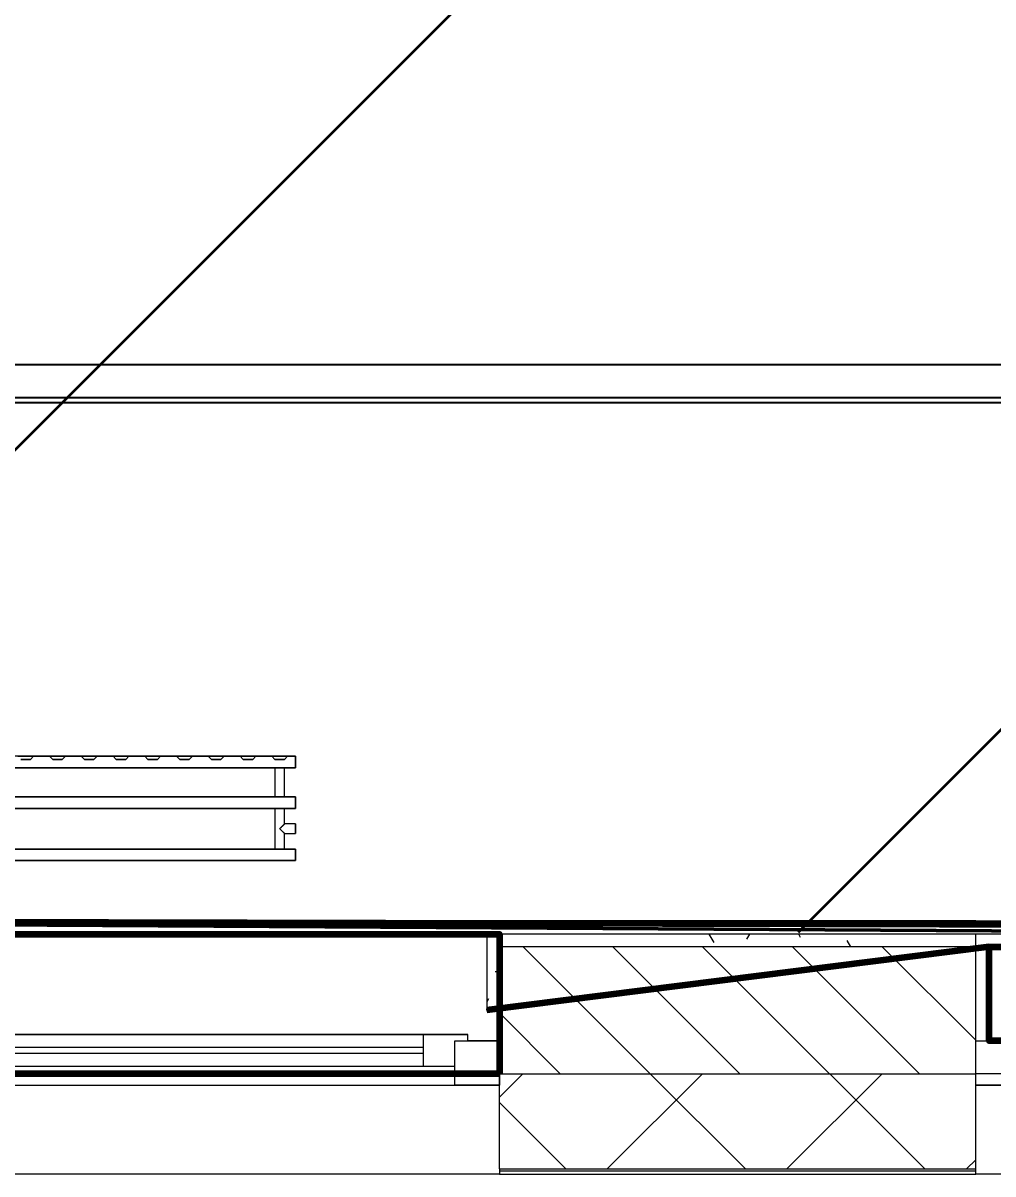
# Model space of a CAD drawing. Header units: millimetres. Extents: x -249154 to 415037, y -45458 to 354837.
# Drawn here: x 58574 to 60102, y -394 to 1419 of the extents above; entities that cross this region are included whole.
import ezdxf

# ---------------------------------------------------------------- set-up
doc = ezdxf.new("R2010")
doc.units = ezdxf.units.MM
for name, color, linetype, lineweight in [('2)1 штукатурка', 4, 'Continuous', 35), ('2)2 штукатурка', 5, 'Continuous', 50), ('3)1 шпаклевка', 4, 'Continuous', 35), ('3.4) Шп. баз 4 в 525 поз 4838м2', 160, 'Continuous', 140), ('3.4) Шп. фин 4 в 529 поз 11227м2', 6, 'Continuous', 140), ('4) демонтаж НЗ №2', 1, 'Continuous', 35), ('4.1) Дм уборка мусора НЗ 2', 20, 'Continuous', 35), ('5.5) Перег WD5', 3, 'Continuous', 60), ('666 покраска FK1', 211, 'Continuous', 60), ('839 штук откосы', 3, 'Continuous', 158), ('874 шпакл откосы', 5, 'Continuous', 158), ('A-FLOR', 7, 'Continuous', 9), ('A-GLAZ', 7, 'Continuous', 9), ('A-GLAZ-1', 7, 'Continuous', 5), ('A-WALL', 7, 'Continuous', 5), ('I-WALL', 7, 'Continuous', 5)]:
    doc.layers.add(name, color=color, linetype=linetype, lineweight=lineweight)
for name, color, linetype, lineweight, true_color in [('A-WALL-1', 9, 'Continuous', 5, 0x808080), ('A-WALL-FNSH-1', 9, 'Continuous', 5, 0x808080), ('M-EQPM-1', 7, 'Continuous', 9, 0xb2b2b2)]:
    doc.layers.add(name, color=color, linetype=linetype, lineweight=lineweight, true_color=true_color)
doc.styles.add('ISOCPEUR_1', font='isocpeur.ttf', dxfattribs={"height": 350})
doc.dimstyles.new('ISO-2_0_0_9К_Средний_округл2', dxfattribs={"dimscale": 304.8, "dimtxt": 199.196235, "dimasz": 0.492126, "dimexe": 0.393701, "dimexo": 0, "dimgap": 0, "dimtad": 1, "dimdec": 0, "dimrnd": 10, "dimzin": 0, "dimdsep": 46, "dimtxsty": 'ISOCPEUR_1', "dimblk1": 'OBLIQUE', "dimblk2": 'OBLIQUE', "dimsah": 1, "dimcen": 0.09, "dimdle": 0.393701, "dimazin": 0, "dimtfac": 1, "dimtdec": 4, "dimtix": 1, "dimtmove": 0, "dimatfit": 3, "dimfxl": 1, "dimtvp": 1, "dimtolj": 1, "dimtzin": 0, "dimarcsym": 2})
pattern_1 = [(0, (64.7, -136.06), (243.84, 60.96), [20.117, -162.763, 20.117, -162.763, -975.36]), (0, (64.7, -136.06), (243.84, 60.96), [-365.76, 20.117, -345.643, 20.117, -162.763, -426.72]), (0, (64.7, -136.06), (243.84, 60.96), [-914.4, 20.117, -101.803, 20.117, -284.683]), (120, (156.14, -105.58), (-174.71291, 180.691634), [20.117, -162.763, 20.117, -162.763, -975.36]), (120, (156.14, -105.58), (-174.71291, 180.691634), [-365.76, 20.117, -345.643, 20.117, -162.763, -426.72]), (120, (156.14, -105.58), (-174.71291, 180.691634), [-914.4, 20.117, -101.803, 20.117, -284.683]), (240, (186.62, 16.34), (-69.12709, -241.651634), [20.117, -162.763, 20.117, -162.763, -975.36]), (240, (186.62, 16.34), (-69.12709, -241.651634), [-365.76, 20.117, -345.643, 20.117, -162.763, -426.72]), (240, (186.62, 16.34), (-69.12709, -241.651634), [-914.4, 20.117, -101.803, 20.117, -284.683])]

# ---------------------------------------------------------------- blocks, each defined once
blk = doc.blocks.new('120_Окно_СКБ_2Ст - 120_Окно_СКБ_2Ст 2100х2500 _мал створка справа_-V26-Объем проектирования 1 этажа')
at = {"layer": 'A-GLAZ'}
for p, q in [((-1050, -127), (-1050, -57)), ((-1050, -57), (-980, -57)), ((-980, -57), (-980, -127)), ((150, -87), (-980, -87)), ((-980, -87), (-980, -127)), ((-930, -137), (-930, -87)), ((-980, -127), (-1050, -127)), ((-980, -127), (-1000, -127)), ((-1000, -127), (-1000, -137)), ((-1000, -137), (170, -137)), ((170, -137), (-1000, -137))]:
    blk.add_line(p, q, dxfattribs=at)
at = {"layer": 'A-GLAZ-1'}
for p, q in [((1050, -57), (-1050, -57)), ((-930, -107), (100, -107)), ((100, -117), (-930, -117)), ((-1050, -127), (-1000, -127))]:
    blk.add_line(p, q, dxfattribs=at)
blk = doc.blocks.new('120_Окно_СКБ_1Ст - 120_Окно_СКБ_1Ст 900х2500_h_-20664874-Объем проектирования 1 этажа')
at = {"layer": 'A-GLAZ'}
for p, q in [((-450, -127), (-450, -57)), ((-450, -57), (-380, -57)), ((-380, -57), (-380, -127)), ((380, -127), (380, -57)), ((380, -57), (450, -57)), ((450, -57), (450, -127)), ((380, -87), (-380, -87)), ((-380, -87), (-380, -127)), ((-330, -137), (-330, -87)), ((330, -137), (330, -87)), ((380, -127), (380, -87)), ((-380, -127), (-450, -127)), ((-380, -127), (-400, -127)), ((-400, -127), (-400, -137)), ((-400, -137), (400, -137)), ((400, -137), (-400, -137)), ((450, -127), (380, -127)), ((400, -127), (380, -127)), ((400, -137), (400, -127))]:
    blk.add_line(p, q, dxfattribs=at)
at = {"layer": 'A-GLAZ-1'}
for p, q in [((450, -57), (-450, -57)), ((-330, -107), (330, -107)), ((330, -117), (-330, -117)), ((-430, -127), (-400, -127)), ((400, -127), (430, -127))]:
    blk.add_line(p, q, dxfattribs=at)
blk = doc.blocks.new('radiator_prado_classic_z_tip_30_po exemplyaru - Classic Z Тип 30-500-V222-Объем проектирования 1 этажа')
at = {"layer": 'M-EQPM-1'}
for p, q in [((1600, 228), (0, 228)), ((1162.5, 228), (1187.5, 228)), ((1187.5, 228), (1162.5, 228)), ((1162.5, 228), (1187.5, 228)), ((1182.5, 223), (1167.5, 223)), ((1167.5, 223), (1182.5, 223)), ((1182.5, 223), (1187.5, 228)), ((1187.5, 228), (1182.5, 223)), ((1187.5, 228), (1212.5, 228)), ((1212.5, 228), (1237.5, 228)), ((1237.5, 228), (1212.5, 228)), ((1212.5, 228), (1237.5, 228)), ((1212.5, 228), (1217.5, 223)), ((1212.5, 228), (1217.5, 223)), ((1232.5, 223), (1217.5, 223)), ((1217.5, 223), (1232.5, 223)), ((1232.5, 223), (1237.5, 228)), ((1237.5, 228), (1232.5, 223)), ((1237.5, 228), (1262.5, 228)), ((1262.5, 228), (1287.5, 228)), ((1287.5, 228), (1262.5, 228)), ((1262.5, 228), (1287.5, 228)), ((1262.5, 228), (1267.5, 223)), ((1262.5, 228), (1267.5, 223)), ((1282.5, 223), (1267.5, 223)), ((1267.5, 223), (1282.5, 223)), ((1282.5, 223), (1287.5, 228)), ((1287.5, 228), (1282.5, 223)), ((1287.5, 228), (1312.5, 228)), ((1312.5, 228), (1337.5, 228)), ((1337.5, 228), (1312.5, 228)), ((1312.5, 228), (1337.5, 228)), ((1312.5, 228), (1317.5, 223)), ((1312.5, 228), (1317.5, 223)), ((1332.5, 223), (1317.5, 223)), ((1317.5, 223), (1332.5, 223)), ((1332.5, 223), (1337.5, 228)), ((1337.5, 228), (1332.5, 223)), ((1337.5, 228), (1362.5, 228)), ((1362.5, 228), (1387.5, 228)), ((1387.5, 228), (1362.5, 228)), ((1362.5, 228), (1387.5, 228)), ((1362.5, 228), (1367.5, 223)), ((1362.5, 228), (1367.5, 223)), ((1382.5, 223), (1367.5, 223)), ((1367.5, 223), (1382.5, 223)), ((1382.5, 223), (1387.5, 228)), ((1387.5, 228), (1382.5, 223)), ((1387.5, 228), (1412.5, 228)), ((1412.5, 228), (1437.5, 228)), ((1437.5, 228), (1412.5, 228)), ((1412.5, 228), (1437.5, 228)), ((1412.5, 228), (1417.5, 223)), ((1412.5, 228), (1417.5, 223)), ((1432.5, 223), (1417.5, 223)), ((1417.5, 223), (1432.5, 223)), ((1432.5, 223), (1437.5, 228)), ((1437.5, 228), (1432.5, 223)), ((1437.5, 228), (1462.5, 228)), ((1462.5, 228), (1487.5, 228)), ((1487.5, 228), (1462.5, 228)), ((1462.5, 228), (1487.5, 228)), ((1462.5, 228), (1467.5, 223)), ((1462.5, 228), (1467.5, 223)), ((1482.5, 223), (1467.5, 223)), ((1467.5, 223), (1482.5, 223)), ((1482.5, 223), (1487.5, 228)), ((1487.5, 228), (1482.5, 223)), ((1487.5, 228), (1512.5, 228)), ((1512.5, 228), (1537.5, 228)), ((1537.5, 228), (1512.5, 228)), ((1512.5, 228), (1537.5, 228)), ((1512.5, 228), (1517.5, 223)), ((1512.5, 228), (1517.5, 223)), ((1532.5, 223), (1517.5, 223)), ((1517.5, 223), (1532.5, 223)), ((1532.5, 223), (1537.5, 228)), ((1537.5, 228), (1532.5, 223)), ((1537.5, 228), (1562.5, 228)), ((1562.5, 228), (1587.5, 228)), ((1587.5, 228), (1562.5, 228)), ((1562.5, 228), (1587.5, 228)), ((1562.5, 228), (1567.5, 223)), ((1562.5, 228), (1567.5, 223)), ((1582.5, 223), (1567.5, 223)), ((1567.5, 223), (1582.5, 223)), ((1582.5, 223), (1587.5, 228)), ((1587.5, 228), (1582.5, 223)), ((1587.5, 228), (1600, 228)), ((1600, 210), (1600, 228)), ((1600, 228), (1600, 210)), ((0, 210), (1600, 210)), ((1567.8, 210), (32.2, 210)), ((1567.5, 210), (1567.5, 164)), ((1567.5, 210), (1567.5, 164)), ((1567.8, 210), (1567.5, 210)), ((1567.5, 210), (1582.5, 210)), ((1567.8, 210), (1567.5, 210)), ((1567.5, 210), (1567.8, 210)), ((1582.2, 210), (1567.8, 210)), ((1582.2, 210), (1567.8, 210)), ((1567.8, 210), (1582.2, 210)), ((1582.5, 210), (1582.2, 210)), ((1582.5, 210), (1582.2, 210)), ((1582.2, 210), (1582.5, 210)), ((1600, 210), (1582.2, 210)), ((1582.5, 164), (1582.5, 210)), ((1582.5, 164), (1582.5, 210)), ((1600, 164), (0, 164)), ((32.2, 164), (1567.8, 164)), ((1567.8, 164), (1567.5, 164)), ((1567.5, 164), (1582.5, 164)), ((1567.8, 164), (1567.5, 164)), ((1567.5, 164), (1567.8, 164)), ((1582.2, 164), (1567.8, 164)), ((1582.2, 164), (1567.8, 164)), ((1567.8, 164), (1582.2, 164)), ((1582.5, 164), (1582.2, 164)), ((1582.5, 164), (1582.2, 164)), ((1582.2, 164), (1582.5, 164)), ((1582.2, 164), (1600, 164)), ((1600, 146), (1600, 164)), ((1600, 164), (1600, 146)), ((0, 146), (1600, 146)), ((1567.8, 146), (32.2, 146)), ((1567.5, 146), (1567.5, 82)), ((1567.5, 146), (1567.5, 82)), ((1567.5, 146), (1567.8, 146)), ((1582.5, 146), (1567.5, 146)), ((1567.5, 146), (1567.8, 146)), ((1567.8, 146), (1567.5, 146)), ((1567.8, 146), (1581.5, 146)), ((1567.8, 146), (1581.5, 146)), ((1581.5, 146), (1567.8, 146)), ((1581.5, 146), (1582.5, 146)), ((1581.5, 146), (1582.5, 146)), ((1582.5, 146), (1581.5, 146)), ((1600, 146), (1581.5, 146)), ((1582.5, 121.5), (1582.5, 146)), ((1582.5, 121.5), (1582.5, 146)), ((1600, 121.5), (1582.5, 121.5)), ((1600, 121.5), (1582.5, 121.5)), ((1600, 121.5), (1600, 106.5)), ((1600, 120.5), (1600, 121.5)), ((1600, 121.5), (1600, 120.5)), ((1600, 120.5), (1600, 121.5)), ((1600, 107.5), (1600, 120.5)), ((1600, 120.5), (1600, 107.5)), ((1600, 107.5), (1600, 120.5)), ((1582.5, 82), (1582.5, 106.5)), ((1582.5, 106.5), (1600, 106.5)), ((1582.5, 82), (1582.5, 106.5)), ((1582.5, 106.5), (1600, 106.5)), ((1600, 106.5), (1600, 107.5)), ((1600, 107.5), (1600, 106.5)), ((1600, 106.5), (1600, 107.5)), ((1600, 82), (0, 82)), ((32.2, 82), (1567.8, 82)), ((1567.8, 82), (1567.5, 82)), ((1567.5, 82), (1582.5, 82)), ((1567.8, 82), (1567.5, 82)), ((1567.5, 82), (1567.8, 82)), ((1581.5, 82), (1567.8, 82)), ((1581.5, 82), (1567.8, 82)), ((1567.8, 82), (1581.5, 82)), ((1582.5, 82), (1581.5, 82)), ((1582.5, 82), (1581.5, 82)), ((1581.5, 82), (1582.5, 82)), ((1581.5, 82), (1600, 82)), ((1600, 64), (1600, 82)), ((1600, 82), (1600, 64)), ((1600, 64), (0, 64)), ((0, 64), (1600, 64))]:
    blk.add_line(p, q, dxfattribs=at)
for points, knots in [([(1575, 114), (1575.5, 114.5), (1576.4, 115.4), (1577.6, 116.6), (1578.4, 117.4), (1578.9, 117.9), (1579.2, 118.2), (1579.5, 118.5), (1579.8, 118.8), (1580.1, 119.2), (1580.4, 119.4), (1580.7, 119.7), (1581, 120), (1581.3, 120.3), (1581.5, 120.5), (1581.7, 120.7), (1581.9, 120.9), (1582.1, 121.1), (1582.2, 121.2), (1582.3, 121.3), (1582.5, 121.5), (1582.5, 121.5), (1582.5, 121.5)], [0, 0, 0, 0, 0.142857, 0.285714, 0.357143, 0.392857, 0.428571, 0.464286, 0.5, 0.535714, 0.571429, 0.607143, 0.642857, 0.678571, 0.714286, 0.75, 0.785714, 0.821429, 0.857143, 0.892857, 0.928571, 1, 1, 1, 1]), ([(1582.5, 106.5), (1582.5, 106.5), (1582.5, 106.5), (1582.3, 106.7), (1582.2, 106.8), (1582.1, 106.9), (1581.9, 107.1), (1581.7, 107.3), (1581.5, 107.5), (1581.3, 107.7), (1581, 108), (1580.7, 108.3), (1580.4, 108.6), (1580.1, 108.8), (1579.7, 109.3), (1579.3, 109.7), (1578.9, 110.1), (1578.4, 110.6), (1577.6, 111.4), (1576.4, 112.6), (1575.5, 113.5), (1575, 114)], [0, 0, 0, 0, 0.071429, 0.107143, 0.142857, 0.178571, 0.214286, 0.25, 0.285714, 0.321429, 0.357143, 0.392857, 0.428571, 0.464286, 0.5, 0.571429, 0.607143, 0.642857, 0.714286, 0.857143, 1, 1, 1, 1]), ([(1580.4, 119.4), (1580.3, 119.3), (1580.1, 119.2), (1579.7, 118.7), (1579.3, 118.3), (1578.9, 117.9), (1578.4, 117.4), (1578.1, 117.1), (1577.9, 116.9)], [0.4285714, 0.4285714, 0.4285714, 0.4285714, 0.4642857, 0.5, 0.5714286, 0.6071429, 0.6428571, 0.7142857, 0.7142857, 0.7142857, 0.7142857]), ([(1580.4, 119.4), (1580.3, 119.3), (1580.1, 119.2), (1579.7, 118.7), (1579.3, 118.3), (1578.9, 117.9), (1578.4, 117.4), (1578.1, 117.1), (1577.9, 116.9)], [0.4285714, 0.4285714, 0.4285714, 0.4285714, 0.4642857, 0.5, 0.5714286, 0.6071429, 0.6428571, 0.7142857, 0.7142857, 0.7142857, 0.7142857]), ([(1577.9, 116.9), (1578.1, 117.1), (1578.4, 117.4), (1578.9, 117.9), (1579.2, 118.2), (1579.5, 118.5), (1579.8, 118.8), (1580.1, 119.2), (1580.3, 119.3), (1580.4, 119.4)], [0.2857143, 0.2857143, 0.2857143, 0.2857143, 0.3571429, 0.3928571, 0.4285714, 0.4642857, 0.5, 0.5357143, 0.5714286, 0.5714286, 0.5714286, 0.5714286]), ([(1577.9, 111.1), (1578.1, 110.9), (1578.4, 110.6), (1578.9, 110.1), (1579.2, 109.8), (1579.5, 109.5), (1579.8, 109.2), (1580.1, 108.8), (1580.3, 108.7), (1580.4, 108.6)], [0.2857143, 0.2857143, 0.2857143, 0.2857143, 0.3571429, 0.3928571, 0.4285714, 0.4642857, 0.5, 0.5357143, 0.5714286, 0.5714286, 0.5714286, 0.5714286]), ([(1577.9, 111.1), (1578.1, 110.9), (1578.4, 110.6), (1578.9, 110.1), (1579.2, 109.8), (1579.5, 109.5), (1579.8, 109.2), (1580.1, 108.8), (1580.3, 108.7), (1580.4, 108.6)], [0.2857143, 0.2857143, 0.2857143, 0.2857143, 0.3571429, 0.3928571, 0.4285714, 0.4642857, 0.5, 0.5357143, 0.5714286, 0.5714286, 0.5714286, 0.5714286]), ([(1580.4, 108.6), (1580.3, 108.7), (1580.1, 108.8), (1579.7, 109.3), (1579.3, 109.7), (1578.9, 110.1), (1578.4, 110.6), (1578.1, 110.9), (1577.9, 111.1)], [0.4285714, 0.4285714, 0.4285714, 0.4285714, 0.4642857, 0.5, 0.5714286, 0.6071429, 0.6428571, 0.7142857, 0.7142857, 0.7142857, 0.7142857]), ([(1582.5, 121.5), (1582.5, 121.5), (1582.5, 121.5), (1582.3, 121.3), (1582.2, 121.2), (1582.1, 121.1), (1581.9, 120.9), (1581.7, 120.7), (1581.6, 120.6), (1581.5, 120.5)], [0, 0, 0, 0, 0.0714286, 0.1071429, 0.1428571, 0.1785714, 0.2142857, 0.25, 0.2857143, 0.2857143, 0.2857143, 0.2857143]), ([(1582.5, 121.5), (1582.5, 121.5), (1582.5, 121.5), (1582.3, 121.3), (1582.2, 121.2), (1582.1, 121.1), (1581.9, 120.9), (1581.7, 120.7), (1581.6, 120.6), (1581.5, 120.5)], [0, 0, 0, 0, 0.0714286, 0.1071429, 0.1428571, 0.1785714, 0.2142857, 0.25, 0.2857143, 0.2857143, 0.2857143, 0.2857143]), ([(1581.5, 120.5), (1581.6, 120.6), (1581.7, 120.7), (1581.9, 120.9), (1582.1, 121.1), (1582.2, 121.2), (1582.3, 121.3), (1582.5, 121.5), (1582.5, 121.5), (1582.5, 121.5)], [0.7142857, 0.7142857, 0.7142857, 0.7142857, 0.75, 0.7857143, 0.8214286, 0.8571429, 0.8928571, 0.9285714, 1, 1, 1, 1]), ([(1581.5, 107.5), (1581.6, 107.4), (1581.7, 107.3), (1581.9, 107.1), (1582.1, 106.9), (1582.2, 106.8), (1582.3, 106.7), (1582.5, 106.5), (1582.5, 106.5), (1582.5, 106.5)], [0.7142857, 0.7142857, 0.7142857, 0.7142857, 0.75, 0.7857143, 0.8214286, 0.8571429, 0.8928571, 0.9285714, 1, 1, 1, 1]), ([(1581.5, 107.5), (1581.6, 107.4), (1581.7, 107.3), (1581.9, 107.1), (1582.1, 106.9), (1582.2, 106.8), (1582.3, 106.7), (1582.5, 106.5), (1582.5, 106.5), (1582.5, 106.5)], [0.7142857, 0.7142857, 0.7142857, 0.7142857, 0.75, 0.7857143, 0.8214286, 0.8571429, 0.8928571, 0.9285714, 1, 1, 1, 1]), ([(1582.5, 106.5), (1582.5, 106.5), (1582.5, 106.5), (1582.3, 106.7), (1582.2, 106.8), (1582.1, 106.9), (1581.9, 107.1), (1581.7, 107.3), (1581.6, 107.4), (1581.5, 107.5)], [0, 0, 0, 0, 0.0714286, 0.1071429, 0.1428571, 0.1785714, 0.2142857, 0.25, 0.2857143, 0.2857143, 0.2857143, 0.2857143])]:
    blk.add_open_spline(points, degree=3, knots=knots, dxfattribs=at)
for points in [[(1577.9, 116.9), (1577.4, 116.4), (1576.4, 115.4), (1575.5, 114.5), (1575, 114)], [(1577.9, 116.9), (1577.4, 116.4), (1576.4, 115.4), (1575.5, 114.5), (1575, 114)], [(1575, 114), (1575.5, 114.5), (1576.4, 115.4), (1577.4, 116.4), (1577.9, 116.9)], [(1575, 114), (1575.5, 113.5), (1576.4, 112.6), (1577.4, 111.6), (1577.9, 111.1)], [(1575, 114), (1575.5, 113.5), (1576.4, 112.6), (1577.4, 111.6), (1577.9, 111.1)], [(1577.9, 111.1), (1577.4, 111.6), (1576.4, 112.6), (1575.5, 113.5), (1575, 114)], [(1581.5, 120.5), (1581.4, 120.4), (1581.3, 120.3), (1581, 120), (1580.7, 119.7), (1580.5, 119.5), (1580.4, 119.4)], [(1581.5, 120.5), (1581.4, 120.4), (1581.3, 120.3), (1581, 120), (1580.7, 119.7), (1580.5, 119.5), (1580.4, 119.4)], [(1580.4, 119.4), (1580.5, 119.5), (1580.7, 119.7), (1581, 120), (1581.3, 120.3), (1581.4, 120.4), (1581.5, 120.5)], [(1580.4, 108.6), (1580.5, 108.5), (1580.7, 108.3), (1581, 108), (1581.3, 107.7), (1581.4, 107.6), (1581.5, 107.5)], [(1580.4, 108.6), (1580.5, 108.5), (1580.7, 108.3), (1581, 108), (1581.3, 107.7), (1581.4, 107.6), (1581.5, 107.5)], [(1581.5, 107.5), (1581.4, 107.6), (1581.3, 107.7), (1581, 108), (1580.7, 108.3), (1580.5, 108.5), (1580.4, 108.6)]]:
    blk.add_open_spline(points, degree=3, dxfattribs=at)
blk = doc.blocks.new('_Oblique')
at = {"color": 0, "linetype": 'ByBlock', "lineweight": -2}
blk.add_line((-0.5, -0.5), (0.5, 0.5), dxfattribs=at)
blk = doc.blocks.new('*D2048')
at = {"layer": '5.5) Перег WD5', "color": 0, "lineweight": -2, "transparency": 16777216}
for p, q in [((22574.7, 383.9), (22574.7, 941.3)), ((22719.7, 383.9), (22719.7, 941.3)), ((22454.7, 821.3), (22719.7, 821.3)), ((22719.7, 821.3), (69769, 821.3))]:
    blk.add_line(p, q, dxfattribs=at)
at = {"layer": 'Defpoints', "color": 0, "transparency": 16777216}
for p in [(22719.7, 821.3), (22574.7, 383.9), (22719.7, 383.9)]:
    blk.add_point(p, dxfattribs=at)
at = {"layer": '5.5) Перег WD5', "color": 0, "lineweight": -2, "transparency": 16777216, "xscale": 304.8, "yscale": 304.8, "zscale": 304.8, "rotation": 180}
blk.add_blockref('_Oblique', (22574.7, 821.3), dxfattribs=at)
at = {"layer": '5.5) Перег WD5', "color": 0, "lineweight": -2, "transparency": 16777216, "xscale": 304.8, "yscale": 304.8, "zscale": 304.8}
blk.add_blockref('_Oblique', (22719.7, 821.3), dxfattribs=at)
at = {"layer": '5.5) Перег WD5', "color": 0, "lineweight": 25, "transparency": 16777216, "insert": (69264.6, 1288), "char_height": 350, "width": 413.715, "attachment_point": 1, "line_spacing_factor": 1.149209, "style": 'ISOCPEUR_1'}
blk.add_mtext('\\A1;150', dxfattribs=at)
blk = doc.blocks.new('*D2060')
at = {"layer": '5.5) Перег WD5', "color": 0, "lineweight": -2, "transparency": 16777216}
for p, q in [((29874.4, 363.9), (29874.4, 1001.1)), ((30274.7, 859.2), (30274.7, 1001.1)), ((29754.4, 881.1), (30274.7, 881.1)), ((30274.7, 881.1), (85573, 881.1))]:
    blk.add_line(p, q, dxfattribs=at)
at = {"layer": 'Defpoints', "color": 0, "transparency": 16777216}
for p in [(30274.7, 881.1), (30274.7, 859.2), (29874.4, 363.9)]:
    blk.add_point(p, dxfattribs=at)
at = {"layer": '5.5) Перег WD5', "color": 0, "lineweight": -2, "transparency": 16777216, "xscale": 304.8, "yscale": 304.8, "zscale": 304.8, "rotation": 180}
blk.add_blockref('_Oblique', (29874.4, 881.1), dxfattribs=at)
at = {"layer": '5.5) Перег WD5', "color": 0, "lineweight": -2, "transparency": 16777216, "xscale": 304.8, "yscale": 304.8, "zscale": 304.8}
blk.add_blockref('_Oblique', (30274.7, 881.1), dxfattribs=at)
at = {"layer": '5.5) Перег WD5', "color": 0, "lineweight": 25, "transparency": 16777216, "insert": (84984, 1347.7), "char_height": 350, "width": 478.071, "attachment_point": 1, "line_spacing_factor": 1.149209, "style": 'ISOCPEUR_1'}
blk.add_mtext('\\A1;400', dxfattribs=at)
blk = doc.blocks.new('*D2062')
at = {"layer": '5.5) Перег WD5', "color": 0, "lineweight": -2, "transparency": 16777216}
for p, q in [((36372.4, 383.9), (36372.4, 949.2)), ((36812.4, 383.9), (36812.4, 949.2)), ((36252.4, 829.2), (36812.4, 829.2)), ((36812.4, 829.2), (94860.3, 829.2))]:
    blk.add_line(p, q, dxfattribs=at)
at = {"layer": 'Defpoints', "color": 0, "transparency": 16777216}
for p in [(36812.4, 829.2), (36372.4, 383.9), (36812.4, 383.9)]:
    blk.add_point(p, dxfattribs=at)
at = {"layer": '5.5) Перег WD5', "color": 0, "lineweight": -2, "transparency": 16777216, "xscale": 304.8, "yscale": 304.8, "zscale": 304.8, "rotation": 180}
blk.add_blockref('_Oblique', (36372.4, 829.2), dxfattribs=at)
at = {"layer": '5.5) Перег WD5', "color": 0, "lineweight": -2, "transparency": 16777216, "xscale": 304.8, "yscale": 304.8, "zscale": 304.8}
blk.add_blockref('_Oblique', (36812.4, 829.2), dxfattribs=at)
at = {"layer": '5.5) Перег WD5', "color": 0, "lineweight": 25, "transparency": 16777216, "insert": (94242.3, 1295.9), "char_height": 350, "width": 501.055, "attachment_point": 1, "line_spacing_factor": 1.149209, "style": 'ISOCPEUR_1'}
blk.add_mtext('\\A1;440', dxfattribs=at)

msp = doc.modelspace()

# ---------------------------------------------------------------- hatches: boundary and pattern name
at = {"layer": '4.1) Дм уборка мусора НЗ 2'}
h = msp.add_hatch(dxfattribs=at)
h.set_pattern_fill('ANSI31', color=1, scale=444)
h.paths.add_polyline_path([(65390.1, 7265.9), (62282.7, 7265.9), (62282.7, 6933.9), (60907.8, 6933.9), (60907.8, 7265.9), (56995.7, 7265.9), (56995.7, 6912.9), (55366.7, 6933.9), (55366.7, 7265.9), (53782.7, 7265.9), (53782.7, 6912.9), (51953.7, 6912.9), (51953.7, 7265.9), (47949.2, 7265.9), (47949.2, -13), (65390.1, -13)])
at = {"layer": 'A-WALL'}
h = msp.add_hatch(dxfattribs=at)
h.set_pattern_fill('FP_2', color=256, style=0, pattern_type=2)
h.set_pattern_definition([(135, (64.7, -136.06), (-70.71068, -70.71068), [])])
h.paths.add_polyline_path([(56974.7, -236.1), (57224.7, -236.1), (57224.7, -36.1), (56974.7, -36.1), (56974.7, -143.3)])
h.paths.add_polyline_path([(47974.7, -236.1), (48224.7, -236.1), (48223.9, -36.1), (47974.7, -36.1), (47974.7, -143.3)])
h.paths.add_polyline_path([(49124.7, -236.1), (49836.2, -236.1), (49836.2, -36.1), (49124.7, -36.1), (49124.7, -143.3)])
h.paths.add_polyline_path([(51936.2, -236.1), (51974.7, -236.1), (51974.7, -36.1), (51936.2, -36.1), (51936.2, -143.3)])
h.paths.add_polyline_path([(52474.7, -236.1), (53374.7, -236.1), (53374.7, -36.1), (52474.7, -36.1), (52474.7, -161.2)])
h.paths.add_polyline_path([(59324.7, -236.1), (60074.7, -236.1), (60074.7, -36.1), (59324.7, -36.1), (59324.7, -143.3)])
h.paths.add_polyline_path([(61474.7, -236.1), (61674.7, -236.1), (61674.7, -36.1), (61474.7, -36.1), (61474.7, -143.3)])
h.paths.add_polyline_path([(65224.7, -236.1), (65474.7, -236.1), (65474.7, -36.1), (65224.7, -36.1), (65224.7, -143.3)])
h.paths.add_polyline_path([(64324.7, -236.1), (64324.7, -36.1), (63774.7, -36.1), (63774.7, -236.1)])
h = msp.add_hatch(dxfattribs=at)
h.set_pattern_fill('FP_24', color=256, style=0, pattern_type=2)
h.set_pattern_definition([(45, (64.7, -136.06), (-141.42136, 141.42136), []), (135, (64.7, -136.06), (-141.42136, -141.42136), [])])
h.paths.add_polyline_path([(75756.8, -386.1), (75764.7, -386.1), (75764.7, -236.1), (74044.7, -236.1), (74044.7, -386.1), (75544.7, -386.1)])
h.paths.add_polyline_path([(70724.7, -386.1), (70724.7, -236.1), (67124.7, -236.1), (67124.7, -386.1), (69886.1, -386.1)])
h.paths.add_polyline_path([(72300.8, -386.1), (72344.7, -386.1), (72344.7, -236.1), (71624.7, -237.9), (71624.7, -386.1), (72144.7, -386.1)])
h.paths.add_polyline_path([(65224.7, -386.1), (66224.7, -386.1), (66224.7, -236.1), (65224.7, -236.1), (65224.7, -254.1)])
h.paths.add_polyline_path([(63774.7, -386.1), (64324.7, -386.1), (64324.7, -236.1), (63774.7, -236.1), (63774.7, -257.4)])
h.paths.add_polyline_path([(60974.7, -386.1), (61674.7, -386.1), (61674.7, -236.1), (60974.7, -236.1), (60974.7, -264.3)])
h.paths.add_polyline_path([(60074.7, -386.1), (60074.7, -236.1), (59324.7, -236.1), (59324.7, -386.1)])
h.paths.add_polyline_path([(57224.7, -386.1), (57224.7, -236.1), (56474.7, -236.1), (56474.7, -386.1)])
h.paths.add_polyline_path([(53374.7, -386.1), (53374.7, -236.1), (51936.2, -236.1), (51936.2, -386.1)])
h.paths.add_polyline_path([(49836.2, -386.1), (49836.2, -236.1), (49124.7, -236.1), (49124.7, -386.1), (49255.4, -386.1)])
h.paths.add_polyline_path([(48224.7, -386.1), (48224.7, -236.1), (47474.7, -236.1), (47474.7, -386.1)])
h.paths.add_polyline_path([(44374.7, -386.1), (44374.7, -236.1), (42802.2, -236.1), (42802.2, -386.1)])
h.paths.add_polyline_path([(38940.1, -386.1), (39104.7, -386.1), (39104.7, -236.1), (38054.7, -236.1), (38054.7, -386.1)])
h.paths.add_polyline_path([(40702.2, -386.1), (40702.2, -236.1), (40004.7, -236.1), (40004.7, -386.1)])
h.paths.add_polyline_path([(36877, -386.1), (37154.7, -386.1), (37154.7, -236.1), (36034.7, -236.1), (36034.7, -386.1)])
h.paths.add_polyline_path([(33934.7, -386.1), (33934.7, -236.1), (33074.7, -236.1), (33074.7, -386.1)])
h.paths.add_polyline_path([(30274.7, -386.1), (30274.7, -236.1), (29274.4, -236.1), (29274.4, -386.1)])
h.paths.add_polyline_path([(28374.4, -386.1), (28374.4, -236.1), (27374.7, -236.1), (27374.7, -386.1)])
h.paths.add_polyline_path([(26474.7, -386.1), (26474.7, -236.1), (25499.7, -236.1), (25499.7, -386.1)])
h.paths.add_polyline_path([(22699.7, -386.1), (22699.7, -236.1), (21674.7, -236.1), (21674.7, -386.1)])
h.paths.add_polyline_path([(19424.7, -386.1), (20774.7, -386.1), (20774.7, -236.1), (19424.7, -236.1), (19424.7, -367.6)])
h.paths.add_polyline_path([(17324.7, -386.1), (17324.7, -236.1), (16574.7, -236.1), (16574.7, -386.1)])
h.paths.add_polyline_path([(14924.7, -386.1), (15674.7, -386.1), (15674.7, -236.1), (14924.7, -236.1), (14924.7, -378.8)])
h.paths.add_polyline_path([(12120.3, -386.1), (12824.7, -384.1), (12824.7, -236.1), (12074.7, -236.1), (12074.7, -386.1)])
h.paths.add_polyline_path([(7994.1, -386.1), (8324.4, -386.1), (8324.4, -236.1), (6894.7, -236.1), (6894.7, -386.1), (7724.7, -386.1)])
h.paths.add_polyline_path([(9224.4, -386.1), (9974.7, -386.1), (9974.7, -236.1), (9224.4, -236.1), (9224.4, -254.1)])
h.paths.add_polyline_path([(174.7, -386.1), (3794.7, -386.1), (3794.7, -236.1), (-195.3, -236.1), (-195.3, -386.1), (-45.3, -386.1)])
at = {"layer": 'I-WALL'}
h = msp.add_hatch(dxfattribs=at)
h.set_pattern_fill('FP_191', color=256, style=0, pattern_type=2)
h.set_pattern_definition(pattern_1)
h.paths.add_polyline_path([(59304.7, -136.1), (59324.7, -136.1), (59324.7, -16.1), (59304.7, -16.1), (59304.7, -36.1)])
h = msp.add_hatch(dxfattribs=at)
h.set_pattern_fill('FP_191', color=256, style=0, pattern_type=2)
h.set_pattern_definition(pattern_1)
h.paths.add_polyline_path([(59324.7, -36.1), (60074.7, -36.1), (60074.7, -16.1), (59324.7, -16.1)])

# ---------------------------------------------------------------- linework, layer by layer
at = {"layer": '2)1 штукатурка'}
msp.add_lwpolyline([(60094.7, -36.1), (59303.7, -136.1)], dxfattribs=at)
at = {"layer": '2)2 штукатурка'}
msp.add_lwpolyline([(57212.2, 6.2), (60974.7, -16.1), (60975.2, 364.9)], dxfattribs=at)
at = {"layer": '3)1 шпаклевка', "flags": 128}
msp.add_lwpolyline([(57181.4, 6.2), (60889.4, -2.5), (60890.2, 357.5), (61632.2, 355.8), (61631.4, -4.2), (65389.3, -13), (65407, 7505), (63429, 7509.6), (63429, 7502.6), (62236, 7505.4), (62234.6, 6902.4), (60905.6, 6905.5), (60907.1, 7535.5), (60628.1, 7536.2), (60628.1, 7557.2), (58128.1, 7563)], dxfattribs=at)
at = {"layer": '3.4) Шп. баз 4 в 525 поз 4838м2'}
msp.add_lwpolyline([(60095.7, -36.1), (59304.7, -136.1)], dxfattribs=at)
at = {"layer": '3.4) Шп. фин 4 в 529 поз 11227м2', "flags": 128}
msp.add_lwpolyline([(57182.1, 6.2), (60890.1, -2.5), (60891, 357.5), (61633, 355.8), (61632.1, -4.2), (65390.1, -13), (65407.8, 7505), (63429.8, 7509.6), (63429.8, 7502.6), (62236.8, 7505.4), (62235.4, 6902.4), (60906.4, 6905.5), (60907.8, 7535.5), (60628.8, 7536.2), (60628.9, 7557.2), (58128.9, 7563)], dxfattribs=at)
at = {"layer": '3.4) Шп. фин 4 в 529 поз 11227м2'}
msp.add_lwpolyline([(60095.7, -36.1), (59304.7, -136.1)], dxfattribs=at)
at = {"layer": '4) демонтаж НЗ №2', "flags": 128}
msp.add_lwpolyline([(57182.1, 6.2), (60890.1, -2.5), (60891, 357.5), (61633, 355.8), (61632.1, -4.2), (65390.1, -13), (65407.8, 7505), (63429.8, 7509.6), (63429.8, 7502.6), (62236.8, 7505.4), (62235.4, 6902.4), (60906.4, 6905.5), (60907.8, 7535.5), (60628.8, 7536.2), (60628.9, 7557.2), (58128.9, 7563)], dxfattribs=at)
at = {"layer": '4) демонтаж НЗ №2'}
msp.add_lwpolyline([(60095.7, -36.1), (59304.7, -136.1)], dxfattribs=at)
at = {"layer": '666 покраска FK1', "flags": 128}
msp.add_lwpolyline([(57182.1, 6.2), (60890.1, -2.5), (60891, 357.5), (61633, 355.8), (61632.1, -4.2), (65390.1, -13), (65407.8, 7505), (63429.8, 7509.6), (63429.8, 7502.6), (62236.8, 7505.4), (62235.4, 6902.4), (60906.4, 6905.5), (60907.8, 7535.5), (60628.8, 7536.2), (60628.9, 7557.2), (58128.9, 7563)], dxfattribs=at)
at = {"layer": '839 штук откосы', "ltscale": 0.5}
for points in [[(59324.7, -236.1), (57244.7, -236.1), (57244.7, -16.1), (59324.7, -16.1)], [(60974.7, -184.1), (60095.7, -184.1), (60095.7, -36.1), (60974.7, -36.1)]]:
    msp.add_lwpolyline(points, close=True, dxfattribs=at)
at = {"layer": '874 шпакл откосы', "ltscale": 0.5}
for points in [[(59324.7, -236.1), (57244.7, -236.1), (57244.7, -16.1), (59324.7, -16.1)], [(60974.7, -184.1), (60095.7, -184.1), (60095.7, -36.1), (60974.7, -36.1)]]:
    msp.add_lwpolyline(points, close=True, dxfattribs=at)
at = {"layer": 'A-FLOR'}
for p, q in [((60954.7, 3.9), (57244.7, 3.9)), ((60974.7, -16.1), (57244.7, -16.1))]:
    msp.add_line(p, q, dxfattribs=at)
at = {"layer": 'A-WALL'}
for p, q in [((59324.7, -236.1), (60074.7, -236.1)), ((59324.7, -394.1), (57224.7, -394.1)), ((59324.7, -386.1), (60074.7, -386.1)), ((59324.7, -389.1), (60074.7, -389.1)), ((60974.7, -394.1), (60074.7, -394.1))]:
    msp.add_line(p, q, dxfattribs=at)
at = {"layer": 'A-WALL-1'}
for p, q in [((59304.7, -16.1), (59304.7, -136.1)), ((60074.7, -386.1), (60074.7, -16.1)), ((60074.7, -36.1), (59324.7, -36.1)), ((59324.7, -386.1), (59324.7, -36.1)), ((60094.7, -36.1), (60074.7, -36.1)), ((60094.7, -184.1), (60094.7, -36.1)), ((59304.7, -136.1), (59324.7, -136.1)), ((60074.7, -184.1), (60094.7, -184.1))]:
    msp.add_line(p, q, dxfattribs=at)
at = {"layer": 'A-WALL-FNSH-1'}
for p, q in [((60074.7, 4.9), (59324.7, 4.9)), ((59324.7, 4.9), (59324.7, 3.9)), ((60074.7, 3.9), (60074.7, 4.9)), ((60095.7, -36.1), (60094.7, -36.1)), ((60095.7, -184.1), (60095.7, -36.1)), ((60094.7, -184.1), (60095.7, -184.1)), ((59324.7, -386.1), (59324.7, -394.1)), ((59324.7, -394.1), (60074.7, -394.1)), ((60074.7, -394.1), (60074.7, -386.1))]:
    msp.add_line(p, q, dxfattribs=at)
at = {"layer": 'I-WALL'}
for p, q in [((57245.7, 4.9), (59324.7, 4.9)), ((60074.7, 4.9), (60953.7, 4.9)), ((59324.7, -236.1), (57224.7, -236.1)), ((60974.7, -236.1), (60074.7, -236.1))]:
    msp.add_line(p, q, dxfattribs=at)

# ---------------------------------------------------------------- block references
at = {"layer": 'A-GLAZ', "color": 3, "rotation": 180}
for name, p in [('120_Окно_СКБ_2Ст - 120_Окно_СКБ_2Ст 2100х2500 _мал створка справа_-V26-Объем проектирования 1 этажа', (58274.7, -311.1)), ('120_Окно_СКБ_1Ст - 120_Окно_СКБ_1Ст 900х2500_h_-20664874-Объем проектирования 1 этажа', (60524.7, -311.1))]:
    msp.add_blockref(name, p, dxfattribs=at)
at = {"layer": 'M-EQPM-1'}
msp.add_blockref('radiator_prado_classic_z_tip_30_po exemplyaru - Classic Z Тип 30-500-V222-Объем проектирования 1 этажа', (57403.7, 35.9), dxfattribs=at)

# ---------------------------------------------------------------- dimensions: what is measured, and where the dimension line sits
at = {"layer": '5.5) Перег WD5', "color": 18, "lineweight": 25, "true_color": 0x000000}
for base, p1, p2, override, picture, middle in [((30274.7, 881.1), (29874.4, 363.9), (30274.7, 859.2), {"dimasz": 1, "dimpost": '<>', "dimtxsty": 'ISOCPEUR_1', "dimfxl": 636.772131}, '*D2060', (85223, 881.1)), ((22719.7, 821.3), (22574.7, 383.9), (22719.7, 383.9), {"dimasz": 1, "dimpost": '<>', "dimtxsty": 'ISOCPEUR_1', "dimfxl": 145.000007}, '*D2048', (69471.5, 821.3)), ((36812.4, 829.2), (36372.4, 383.9), (36812.4, 383.9), {"dimasz": 1, "dimpost": '<>', "dimtxsty": 'ISOCPEUR_1', "dimfxl": 440.000113}, '*D2062', (94492.8, 829.2))]:
    dim = msp.add_linear_dim(base=base, p1=p1, p2=p2, dimstyle='ISO-2_0_0_9К_Средний_округл2', override=override, dxfattribs=at)
    dim.commit()
    dim.dimension.update_dxf_attribs({"geometry": picture, "text_midpoint": middle, "dimtype": 160})

doc.saveas('drawing.dxf')
